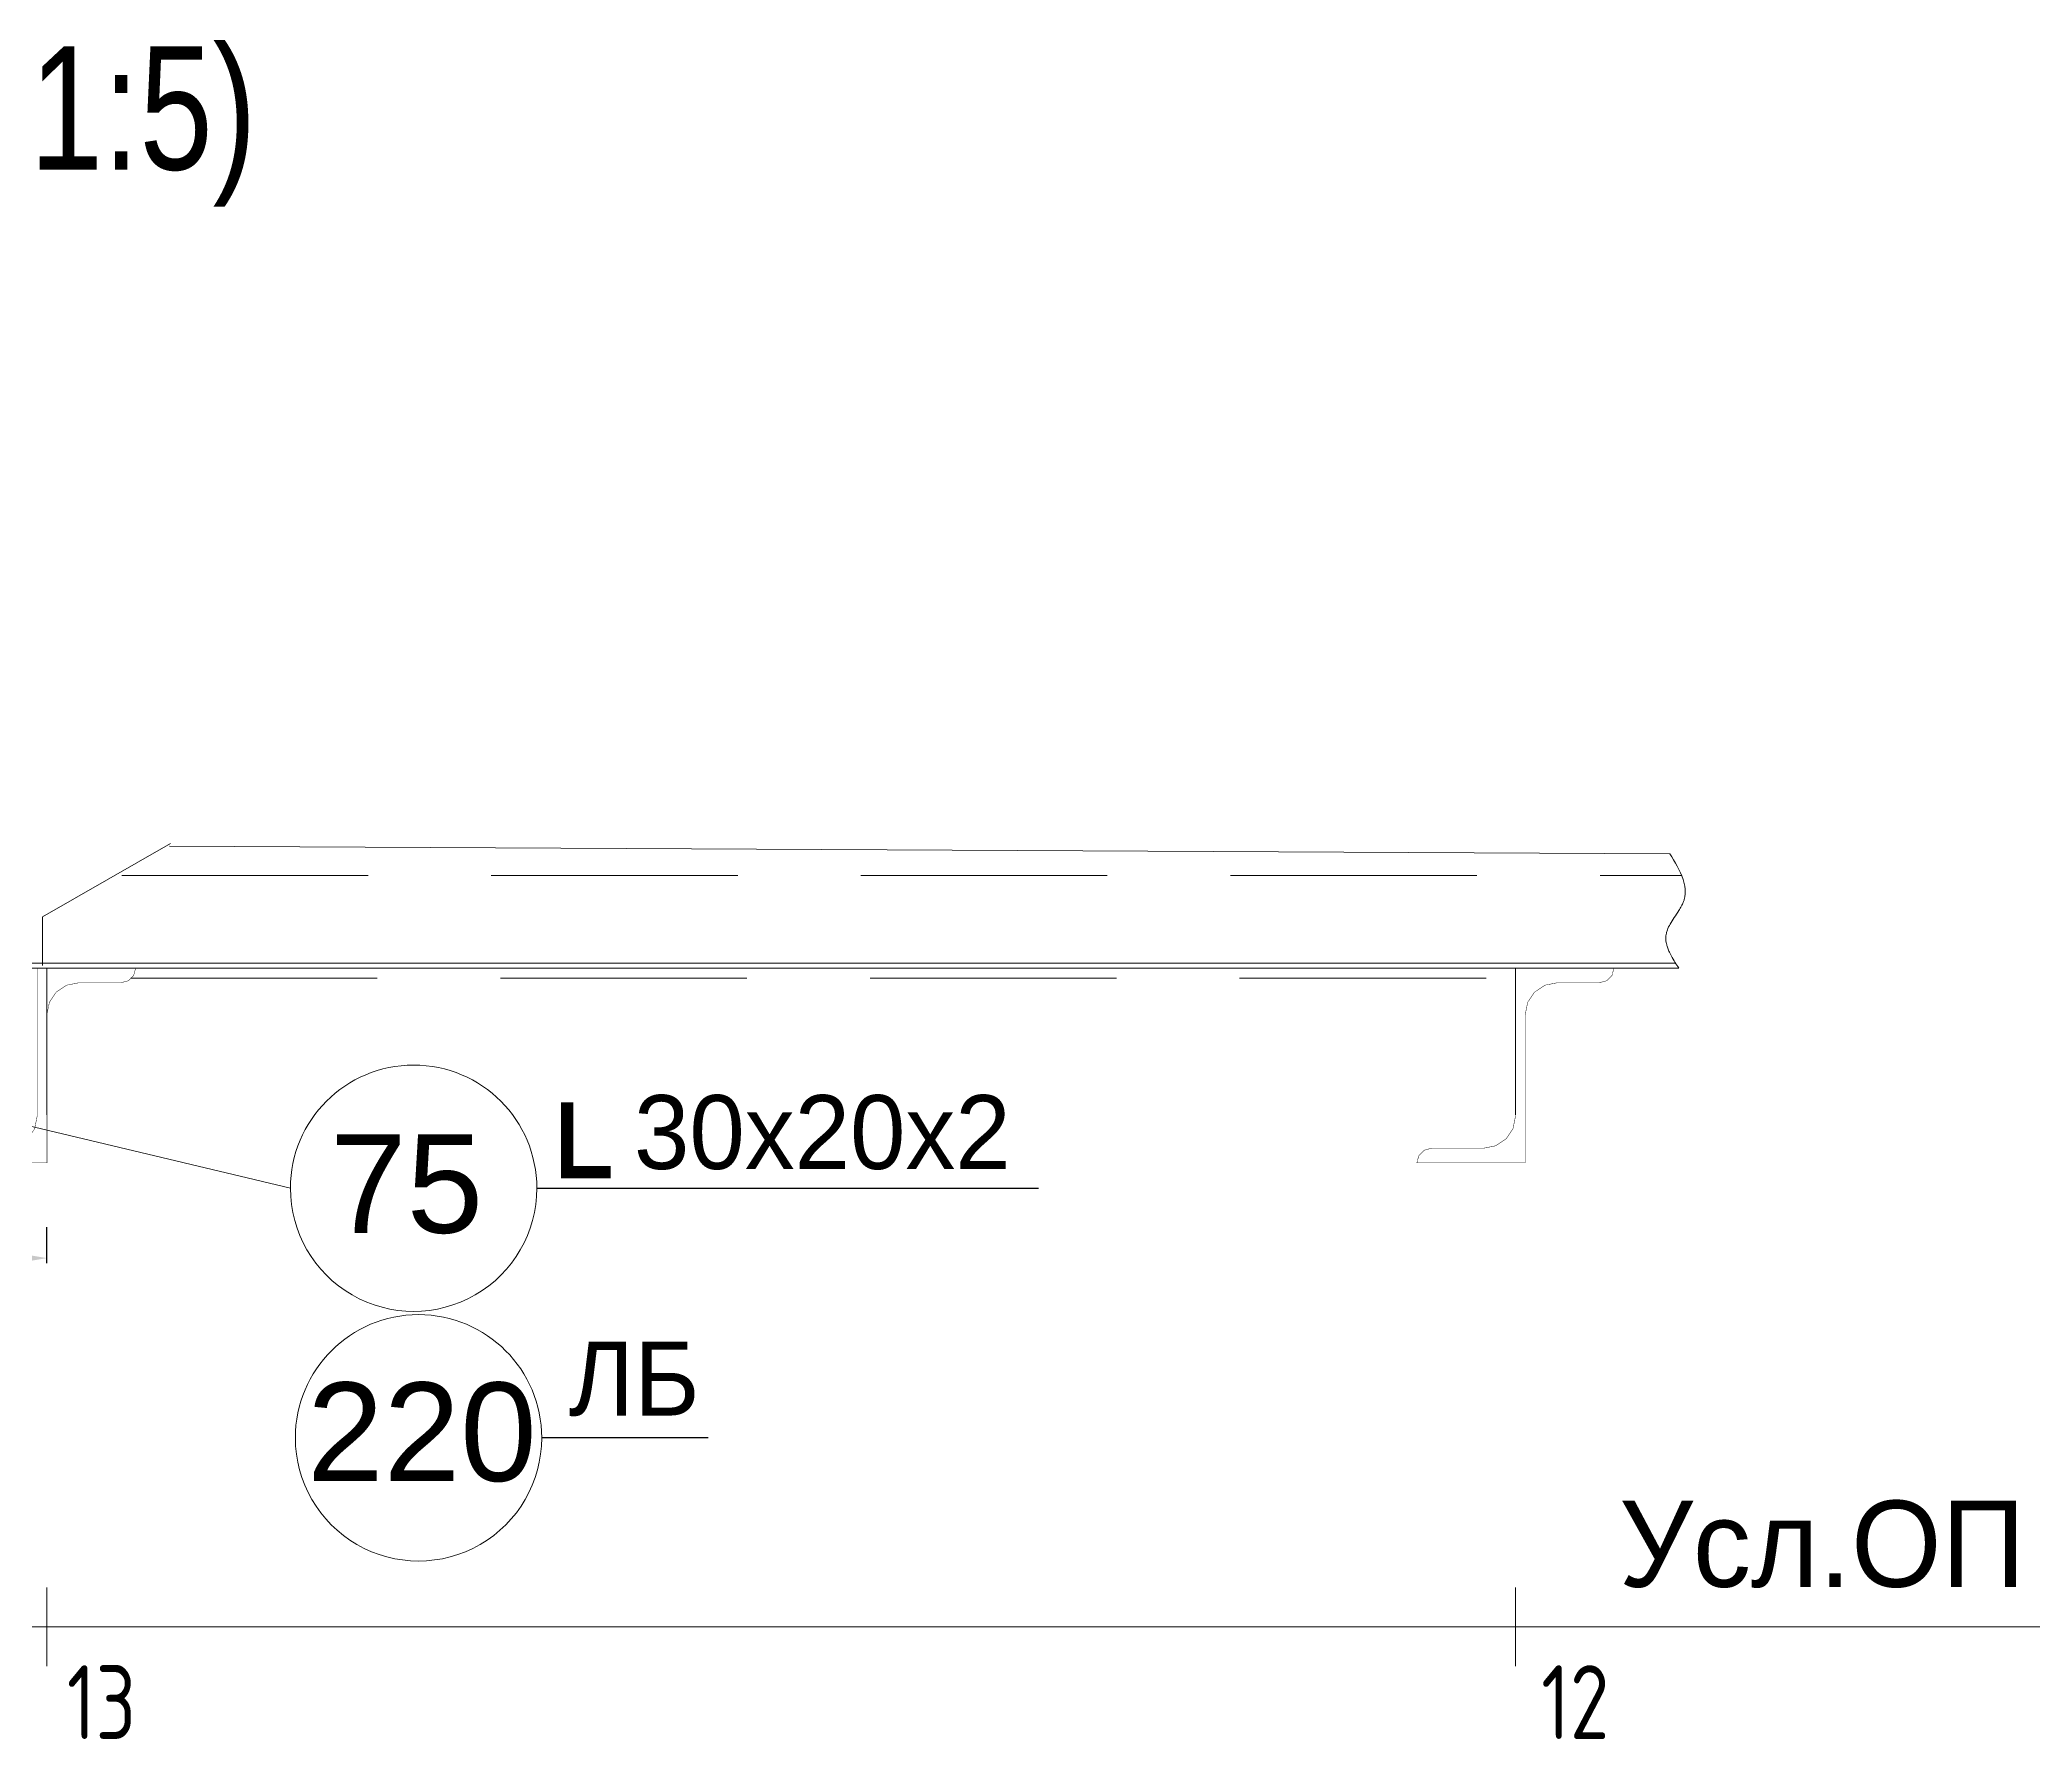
# Model space of a CAD drawing. Header units: millimetres. Extents: x 42007 to 66124, y -556 to 6894.
# Drawn here: x 49827 to 50636, y 1823 to 2512 of the extents above; entities that cross this region are included whole.
import ezdxf
from ezdxf.enums import TextEntityAlignment as Align

# ---------------------------------------------------------------- set-up
doc = ezdxf.new("R2010")
doc.units = ezdxf.units.MM
doc.linetypes.add('K5LT32769', pattern=[0])
doc.linetypes.add('K5LT32782', pattern=[150, 100, -50])
doc.layers.get('Defpoints').update_dxf_attribs({"color": 250})
doc.layers.add('pen_7', color=1, linetype='Continuous')
doc.styles.add('KTEXTSTYLE', font='GOST_AU.SHX', dxfattribs={"width": 0.96, "height": 5})
doc.styles.add('style5', font='arial.ttf', dxfattribs={"height": 3})
doc.dimstyles.new('ISO-10', dxfattribs={"dimscale": 10, "dimtxt": 2.5, "dimasz": 2.5, "dimexe": 1.25, "dimexo": 0, "dimtad": 1, "dimdec": 0, "dimtxsty": 'Standard', "dimcen": 2.5, "dimclrd": 7, "dimclre": 7, "dimclrt": 6, "dimadec": 0, "dimazin": 0, "dimtfac": 1, "dimtdec": 0, "dimtmove": 0, "dimatfit": 3, "dimfxl": 1, "dimarcsym": 0})

# ---------------------------------------------------------------- blocks, each defined once
blk = doc.blocks.new('*D86')
at = {"color": 7, "lineweight": -2, "transparency": 16777216}
for p, q in [((49476.42, 2016), (49476.42, 2030.5)), ((49830.38, 2016), (49830.38, 2030.5)), ((49501.42, 2018), (49805.38, 2018))]:
    blk.add_line(p, q, dxfattribs=at)
at = {"color": 7, "transparency": 16777216}
for points in [[(49501.42, 2022.16), (49501.42, 2013.83), (49476.42, 2018)], [(49805.38, 2022.16), (49805.38, 2013.83), (49830.38, 2018)]]:
    blk.add_solid(points, dxfattribs=at)
at = {"layer": 'Defpoints', "color": 0, "transparency": 16777216}
for p in [(49476.42, 2016), (49830.38, 2018), (49830.38, 2016)]:
    blk.add_point(p, dxfattribs=at)
at = {"color": 6, "transparency": 16777216, "insert": (49653.4, 2036.75), "char_height": 25, "attachment_point": 5}
blk.add_mtext('180', dxfattribs=at)

msp = doc.modelspace()

# ---------------------------------------------------------------- linework, layer by layer
at = {"color": 7, "linetype": 'K5LT32769', "lineweight": 18}
for p, q in [((49828.607, 2156.581), (49880.569, 2186.322)), ((49880.088, 2185.271), (50489.113, 2182.132)), ((49828.607, 2136.754), (49828.607, 2156.581)), ((49431.565, 2137.678), (50491.417, 2137.678)), ((49431.565, 2135.703), (50492.666, 2135.703)), ((49830.376, 2076.153), (49830.376, 2135.635)), ((49830.376, 2135.635), (50426.376, 2135.635)), ((50426.376, 2076.153), (50426.376, 2135.635)), ((49830.376, 2076.525), (49830.376, 2124.561)), ((50426.376, 2076.525), (50426.376, 2124.561)), ((49929.204, 2046.358), (49672.999, 2107.403)), ((49830.376, 1852.319), (49830.376, 1884.319)), ((50426.376, 1852.319), (50426.376, 1884.319)), ((49395.7, 1868.319), (50657.151, 1868.319))]:
    msp.add_line(p, q, dxfattribs=at)
at = {"color": 7, "linetype": 'K5LT32782', "lineweight": 18}
for p, q in [((49860.731, 2173.271), (50493.85, 2173.271)), ((49864.454, 2131.635), (50426.376, 2131.635))]:
    msp.add_line(p, q, dxfattribs=at)
at = {"color": 0}
for p, q in [((50029.204, 2046.358), (50232.76, 2046.455)), ((50098.682, 1945.061), (50031.192, 1945.061))]:
    msp.add_line(p, q, dxfattribs=at)
at = {"color": 7, "linetype": 'K5LT32769', "const_width": 0.18}
for points in [[(49431.565, 2137.679), (49845.873, 2137.679), (50491.416, 2137.679)], [(49826.376, 2135.703), (49826.376, 2075.447), (49825.386, 2070.533), (49822.568, 2066.367), (49818.351, 2063.583), (49813.376, 2062.605), (49792.376, 2062.605), (49789.376, 2061.811), (49787.18, 2059.642), (49786.376, 2056.679), (49830.376, 2056.679), (49830.376, 2116.935), (49831.365, 2121.849), (49834.183, 2126.015), (49838.401, 2128.799), (49843.376, 2129.776), (49860.376, 2129.776), (49863.376, 2130.57), (49865.572, 2132.739), (49866.376, 2135.703), (49826.376, 2135.703)], [(50426.376, 2135.703), (50426.376, 2075.447), (50425.386, 2070.533), (50422.568, 2066.367), (50418.351, 2063.583), (50413.376, 2062.605), (50392.376, 2062.605), (50389.376, 2061.811), (50387.18, 2059.642), (50386.376, 2056.679), (50430.376, 2056.679), (50430.376, 2116.935), (50431.365, 2121.849), (50434.183, 2126.015), (50438.401, 2128.799), (50443.376, 2129.776), (50460.376, 2129.776), (50463.376, 2130.57), (50465.572, 2132.739), (50466.376, 2135.703), (50426.376, 2135.703)]]:
    msp.add_lwpolyline(points, dxfattribs=at)
at = {"color": 0, "const_width": 5}
msp.add_lwpolyline([(50041.479, 2081.251), (50041.479, 2052.931), (50059.19, 2052.931)], dxfattribs=at)
at = {"color": 7, "linetype": 'K5LT32769', "lineweight": 18}
for centre, start, end in [((49979.204, 2046.358), 0, 179.999977), ((49979.204, 2046.358), 179.999977, 0), ((49981.192, 1945.061), 0, 179.999977), ((49981.192, 1945.061), 179.999977, 0)]:
    msp.add_arc(centre, 50, start, end, dxfattribs=at)
msp.add_open_spline([(50489.113, 2182.132), (50491.017, 2178.797), (50493.616, 2174.754), (50495.047, 2169.664), (50495.324, 2167.801), (50495.359, 2166.259), (50495.221, 2164.894), (50494.929, 2163.613), (50494.454, 2162.3), (50493.713, 2160.762), (50492.506, 2158.732), (50490.88, 2156.333), (50489.225, 2153.774), (50488.142, 2151.608), (50487.63, 2149.982), (50487.434, 2148.842), (50487.389, 2147.794), (50487.465, 2146.713), (50487.681, 2145.519), (50488.077, 2144.144), (50488.74, 2142.466), (50490.196, 2139.563), (50491.645, 2137.309), (50492.666, 2135.703)], degree=3, knots=[0, 0, 0, 0, 5.2682506, 6.3347701, 7.1341176, 7.8094537, 8.4165283, 8.985537, 9.5816419, 10.3018156, 11.2921545, 12.7729709, 14.2224969, 15.4120261, 16.0347699, 16.5217607, 16.9734069, 17.4502962, 17.9853973, 18.6110676, 19.3828935, 20.4233489, 23, 23, 23, 23], dxfattribs=at)

# ---------------------------------------------------------------- texts
at = {"color": 7, "attachment_point": 1}
for s, insert, char_height, style in [('\\H3.5;\\W0.965;\\Q15;\\Q0;\\W0.765;\\H50.00;Е-Е (1:5)', (49701.684, 2509.837), 2.4, 'style5'), ('{\\H10x;\\W0.965;30х20х2}', (50068.632, 2084.163), 3, 'style5'), ('\\H3.5;\\W0.965;\\Q15;\\Q0;\\H30.00;ЛБ', (50042.209, 1984.107), 3, 'style5'), ('\\H3.5;\\W0.965;\\Q15;\\Q0;\\H35.00;Усл.ОП', (50468.435, 1919.564), 2.4, 'style5'), ('{\\H12x;\\W0.965;13}', (49838.464, 1852.749), 2.5, 'KTEXTSTYLE'), ('{\\H12x;\\W0.965;12}', (50436.845, 1852.749), 2.5, 'KTEXTSTYLE')]:
    msp.add_mtext(s, dxfattribs=dict(at, insert=insert, char_height=char_height, style=style))
at = {"layer": 'pen_7', "color": 2, "linetype": 'Continuous', "style": 'style5'}
for s, p in [('75', (49976.365, 2048.265)), ('220', (49982.554, 1947.51))]:
    msp.add_text(s, height=40, dxfattribs=at).set_placement(p, align=Align.MIDDLE_CENTER)

# ---------------------------------------------------------------- dimensions: what is measured, and where the dimension line sits
at = {"color": 4}
dim = msp.add_linear_dim(base=(49830.376, 2017.997), p1=(49476.416, 2015.997), p2=(49830.376, 2015.997), text='180', dimstyle='ISO-10', override={"dimfxl": 1.25}, dxfattribs=at)
dim.commit()
dim.dimension.update_dxf_attribs({"geometry": '*D86', "text_midpoint": (49653.396, 2036.747)})

doc.saveas('drawing.dxf')
